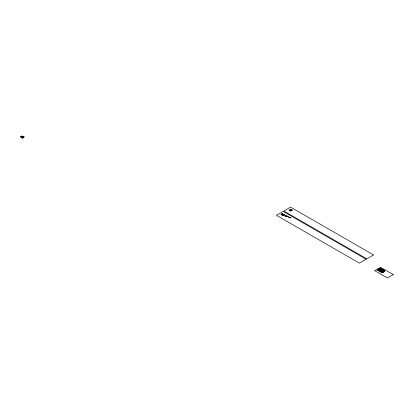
<?xml version="1.0" encoding="UTF-8"?>
<svg xmlns="http://www.w3.org/2000/svg" width="414" height="414" viewBox="0 0 414 414"><rect width="100%" height="100%" fill="white"/><g stroke="black" fill="none" stroke-linecap="round" stroke-linejoin="round"><path stroke-width="0.62" d="M380.745 268.738L380.409 268.748M382.127 269.638L381.475 269.949L382.075 270.29M378.437 269.592L378.049 269.819L378.603 269.69M281.437 214.338L281.81 214.478M378.779 269.354L379.214 269.297L378.779 269.39M382.158 271.744L382.464 271.584L381.905 271.615L382.329 271.517M382.567 271.662L382.267 271.822L382.826 271.796L382.417 271.894M383.447 270.166L383.193 270.119M381.444 270.342L381.17 270.502L381.77 270.513L381.253 270.549M380.275 271.03L379.845 271.279L380.145 271.439L380.275 271.041L379.757 271.227M381.118 271.527L380.43 271.605M283.44 214.659L283.781 214.83M380.901 270.652L380.456 270.891L381.144 270.777L380.704 271.03M289.976 217.666L290.266 217.748M289.722 217.505L289.479 217.531M290.069 217.702L289.816 217.754L290.25 217.981M383.188 271.346L382.608 271.351M281.763 214.499L281.701 214.405M380.709 271.765L380.994 271.444M380.585 270.947L381.118 270.777M383.581 271.589L382.805 272.189L383.323 271.884M382.753 269.799L382.122 269.69M379.038 269.214L378.572 269.457M380.295 269.737L380.74 269.944M283.512 214.695L283.367 214.7M380.482 268.888L380.559 268.94M383.975 270.87L383.716 270.813L384.244 271.041M383.825 271.786L383.685 271.708M383.913 270.596L384.187 270.445M383.726 270.808L383.933 270.937M22.418 136.33L21.885 136.641L22.382 136.93L23.443 136.315L24.043 136.661L24.043 137.257L22.387 138.214L20.7 137.241L20.7 136.646L21.833 135.989L22.418 136.33L22.418 136.925M20.7 136.646L22.387 137.619L24.043 136.661M282.721 213.495L281.391 214.095M280.894 214.592L282.576 213.412M282.322 213.852L281.934 214.054M290.235 209.468L289.034 210.079L290.716 211.052L292.372 210.1L291.777 209.753L290.188 210.519L290.447 210.219M289.153 210.11L290.716 211.011M282.586 214.074L282.384 214.348M281.753 214.649L281.97 214.773M282.462 214.742L282.027 214.493L282.84 214.152L282.25 213.81M282.767 214.11L282.048 214.38L282.793 214.794M283.885 214.209L282.472 214.98L282.167 214.809L282.534 214.597M282.167 214.809L282.622 214.695M282.105 214.975L281.784 215.021M282.669 214.68L282.348 214.83M289.847 210.509L289.96 210.622M282.633 214.819L283.859 214.136L284.641 214.587M290.183 210.41L290.545 210.276M282.426 215.176L283.476 214.561L282.415 215.213M283.963 214.255L283.6 214.462L284.33 214.468M290.354 210.617L291.777 209.794L292.3 210.1M282.596 215.316L283.145 215.021M283.057 215.073L283.414 214.923L283.16 214.778M282.803 215.435L284.604 214.607M282.876 215.435L284.459 214.524M285.184 215.606L284.842 215.808L285.489 216.056M285.489 215.435L285.883 215.415L285.619 215.363M285.287 215.663L285.003 215.797L285.619 215.829M285.846 215.327L285.5 215.446M286.467 215.689L286.172 215.834L286.524 215.72M286.007 216.372L286.638 216.843L285.986 216.362L286.581 216.387M286.814 216.201L287.125 216.134M286.757 216.17L287.088 216.041M287.601 216.341L287.321 216.496M287.694 216.708L287.973 216.553M288.418 216.807L288.128 216.962L288.589 216.936M288.832 217.05L288.548 217.205L289.029 217.19M289.277 217.345L289.665 217.547M377.951 269.804L378.489 269.493M378.515 269.628L378.21 269.912L378.479 269.923M380.616 268.391L380.124 268.629L381.273 269.235M378.463 269.861L378.805 269.804M378.417 270.073L378.955 269.762M380.409 269.007L380.787 268.764M379.177 269.809L379.798 269.705L379.405 269.938M378.168 270.482L378.494 270.497L378.184 270.497M378.696 270.223L379.208 269.928L380.011 270.389M381.206 268.784L381.035 268.965M378.908 270.197L379.286 269.985M379.307 270.026L378.96 270.166M381.118 268.955L380.89 269.131M380.606 268.438L381.304 268.862M379.167 270.363L379.364 270.244M380.942 269.317L381.294 269.095M380.497 268.5L381.47 268.94M379.188 270.445C380.155 270.052 378.515 270.306 379.902 270.404L378.981 270.156M380.999 269.411L381.687 269.012L380.316 268.189L379.576 268.619L380.999 269.442L381.739 269.012M379.25 270.482L379.773 270.326M379.312 270.518L379.747 270.321M379.374 270.554L379.84 270.368L379.348 270.125M379.938 270.249L380.342 270.026M380.74 269.881L380.218 269.742L380.528 269.773M382.169 269.535L382.945 269.788M381.661 269.995L382.241 269.737M380.425 271.118L379.866 271.279L380.554 271.201L380.145 271.449M381.956 270.161L382.339 269.964M381.594 270.761L382.22 270.772L381.594 270.761L381.899 270.596M381.377 270.916L380.818 271.098L381.475 270.984M383.317 269.912L382.681 270.28L384.187 271.154L384.829 270.782C384.684 269.576 382.055 270.228 383.493 270.094M381.806 270.88L382.112 270.715M383.69 270.145L383.286 270.414M383.328 270.627L383.938 270.29M381.299 272.101L381.677 271.884M382.583 271.346L382.893 271.175M383.85 270.559L384.011 270.347M383.638 270.808L384.285 270.492M382.733 271.434L383.043 271.258M382.878 271.506L383.167 271.341M384.13 270.823L384.539 270.642M383.276 271.781L383.592 271.594L383.292 271.791M384.042 270.445L383.913 270.404M383.845 270.404L383.959 270.383M382.805 272.189L383.297 271.92M379.462 270.533L379.146 270.352M381.832 270.885L382.189 270.772M285.205 215.901L285.536 215.937M286.167 216.455L286.498 216.491M285.091 215.818L285.406 215.751M286.053 216.372L286.576 216.455M285.412 215.787L285.117 215.834L285.613 215.901M286.079 216.393L286.374 216.341M286.11 216.413L286.374 216.377M382.293 271.822L382.795 271.796L382.567 271.651M283.59 214.83L283.352 214.493M379.193 270.275L379.576 270.368M379.472 270.43L379.633 270.337M290.69 209.763L290.162 209.468L290.752 209.769L290.136 210.079L290.711 210.41M291.239 210.105L291.787 210.395M290.871 210.503L291.27 210.695M290.685 210.591L290.524 210.685M380.342 268.505L381.475 269.136M382.779 269.887L381.827 269.602L382.552 270.016M383.007 270.109L383.804 270.466M380.725 268.836L381.118 269.022M382.955 270.151L383.55 270.445M383.628 270.471L384.389 271.004M382.852 270.213L384.352 271.02M380.238 268.789L381.211 269.286M381.925 269.69L382.52 270.031M382.769 270.249L383.359 270.59M380.192 268.81L381.082 269.328M289.924 217.645L290.317 217.842L289.857 217.686M283.849 214.188L284.387 214.483M287.554 216.315L287.425 216.382M380.626 270.037L378.945 269.069L378.375 269.395L380.083 270.332M283.813 214.255L284.258 214.509M282.25 213.852L282.767 214.152M378.505 269.53L378.898 269.757M284.93 215.751L285.644 216.098M379.224 270.197L379.798 270.461L379.617 270.27M283.01 214.866L283.357 215.057L282.948 214.897M381.563 271.822L381.977 272.05M281.116 214.462L283.021 215.518M382.35 270.477L382.748 270.704M379.71 270.44L379.302 270.213M23.443 136.315L23.443 136.91M22.387 137.619L22.387 138.214M21.833 135.989L21.833 136.584M21.119 136.403L21.119 136.998M383.654 270.394A0.787 0.455 0 0 1 383.85 270.28M381.496 271.998L381.863 271.993L381.496 271.998M381.263 270.859L380.849 271.098L381.263 270.859M366.079 259.19L359.383 263.128L276.412 215.27L283.119 211.399L366.079 259.19M373.511 254.905L366.809 258.843L283.838 210.98L290.545 207.109L373.511 254.905M393.3 274.601L387.457 278.011L374.68 270.652L380.523 267.278L393.3 274.601M282.265 213.976L282.265 213.976M291.006 210.405L290.338 210.793L291.021 210.421M377.542 269.793L377.092 270.057L378.463 270.849L378.913 270.585L377.542 269.793M379.115 268.888L377.703 269.7L379.488 270.735L380.901 269.918L379.115 268.888M382.122 269.235L381.113 269.814L382.05 270.358L383.064 269.773L382.122 269.235M381.346 270.176L379.353 271.33L382.096 272.919L384.094 271.765L381.346 270.176M380.187 270.973L379.741 271.227L380.233 271.512L380.673 271.253L380.187 270.973M381.548 270.389L381.253 270.559L381.553 270.394M380.751 271.299L380.311 271.553L380.797 271.838L381.242 271.584L380.751 271.299M381.682 271.744L381.18 272.034L381.604 272.277L382.106 271.988L381.682 271.744M382.79 271.108L382.474 271.289L383.297 271.403L382.79 271.108M382.671 271.724L382.396 271.884L382.696 271.724"/></g></svg>
